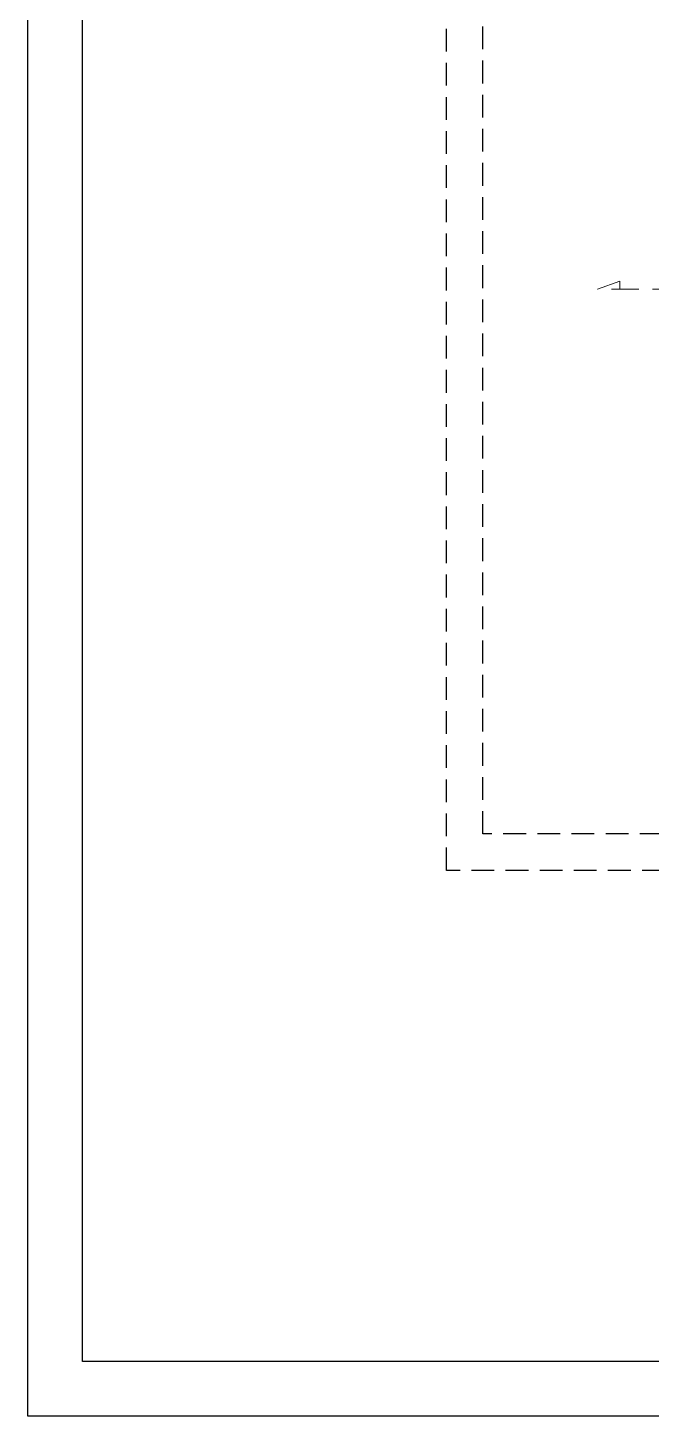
# Model space of a CAD drawing. Header units: centimetres. Extents: x 31 to 22766, y 238 to 3306.
# Drawn here: x 207 to 550, y 352 to 1115 of the extents above; entities that cross this region are included whole.
import ezdxf
from ezdxf.xclip import XClip

# ---------------------------------------------------------------- set-up
doc = ezdxf.new("R2010")
doc.units = ezdxf.units.CM
doc.header["$XCLIPFRAME"] = 0
for name, pattern in [('ACAD_ISO07W100', [3, 0, -3]), ('DASHED', [0.75, 0.5, -0.25]), ('HIDDEN', [0.375, 0.25, -0.125])]:
    doc.linetypes.add(name, pattern=pattern)
doc.layers.add('izdüşüm', color=8, linetype='ACAD_ISO07W100')
doc.layers.add('M-HVAC-VRF DRENAJ HATTI', color=6, linetype='DASHED', lineweight=5)

# ---------------------------------------------------------------- blocks, each defined once
blk = doc.blocks.new('G$CCD2FF134')
at = {"layer": 'M-HVAC-VRF DRENAJ HATTI', "ltscale": 30}
for p, q in [((-3187.03, -1300.67), (-3174.66, -1296.2)), ((-3174.66, -1296.2), (-3174.66, -1300.67)), ((-3096.88, -1300.66), (-3187.03, -1300.67))]:
    blk.add_line(p, q, dxfattribs=at)

msp = doc.modelspace()

# ---------------------------------------------------------------- linework, layer by layer
for points in [[(207.03, 2602.03), (4087.03, 2602.03), (4087.03, 352.03), (207.03, 352.03)], [(237.03, 2572.03), (4057.03, 2572.03), (4057.03, 382.03), (237.03, 382.03)]]:
    msp.add_lwpolyline(points, close=True)
at = {"layer": 'izdüşüm', "color": 251, "linetype": 'HIDDEN', "ltscale": 50}
for points in [[(437.03, 2422.03), (3857.03, 2422.03), (3857.03, 652.03), (437.03, 652.03)], [(457.03, 2402.03), (3837.03, 2402.03), (3837.03, 672.03), (457.03, 672.03)]]:
    msp.add_lwpolyline(points, close=True, dxfattribs=at)

# ---------------------------------------------------------------- block references
ref = msp.add_blockref('G$CCD2FF134', (3707.03, 2272.03))
XClip(ref).set_block_clipping_path([(-3470.0000000001, -1889.9999999982), (349.9999999999, 300.0000000019)])

doc.saveas('drawing.dxf')
